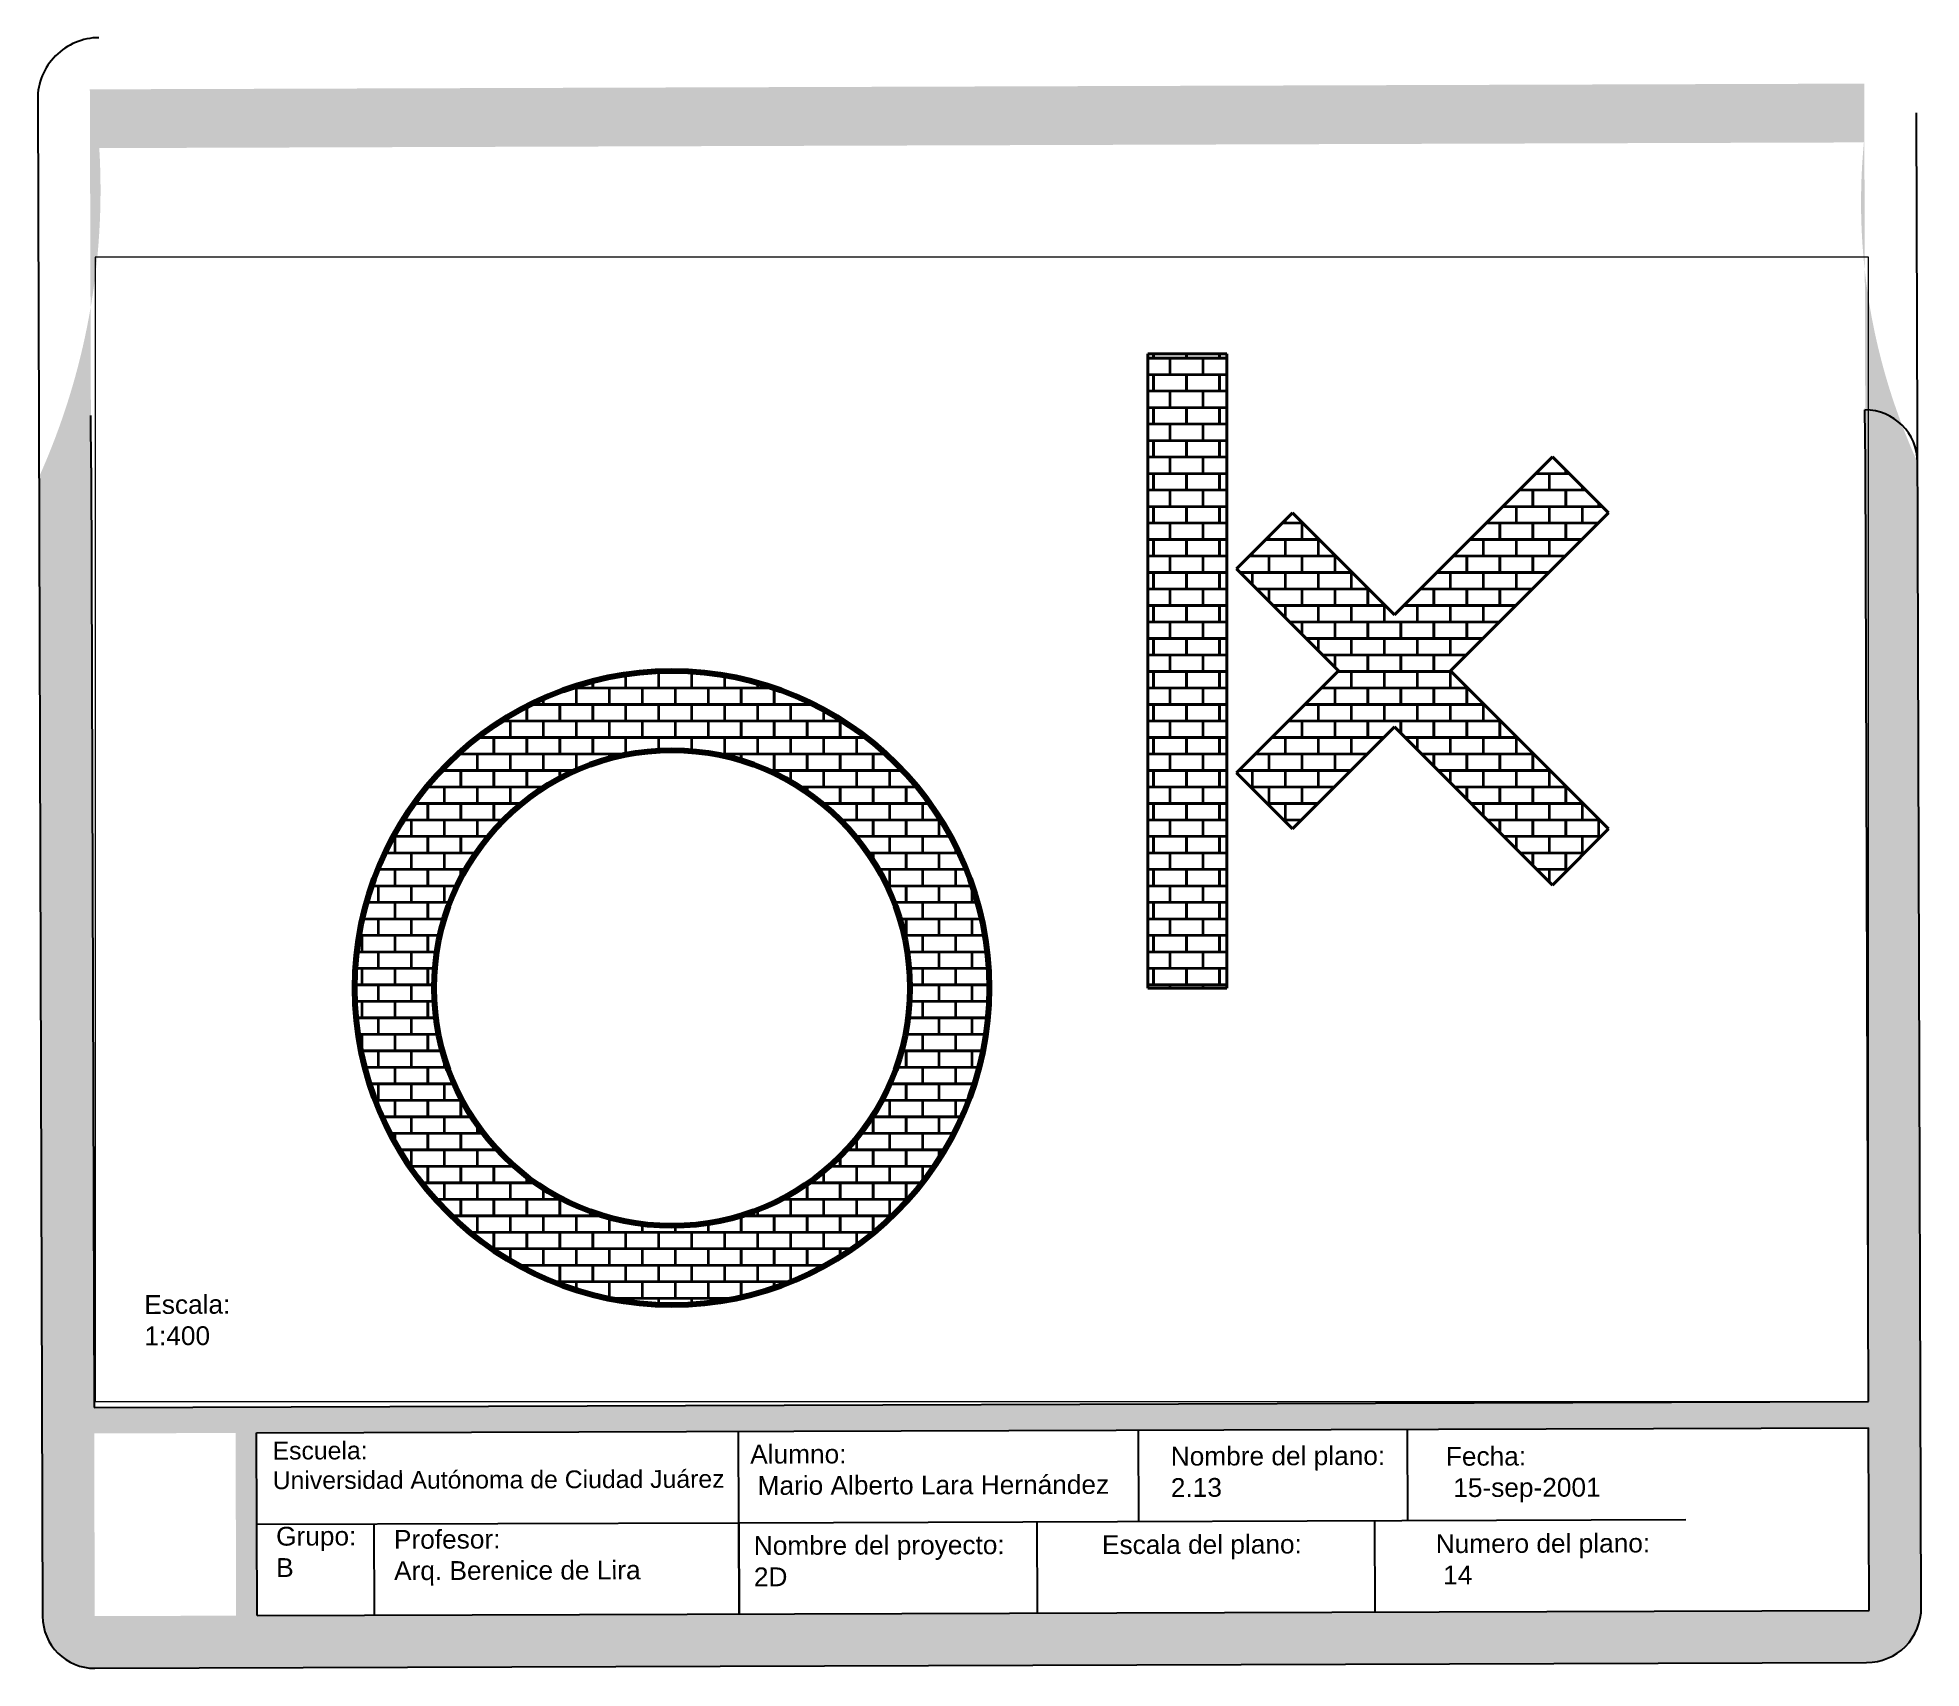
# Paper-space layout 'Layout1' of a CAD drawing. Header units: metres. Extents: x -9 to 288, y -7 to 250.
# The model-space entities are those that its viewports show. They can reach past a viewport. Long polylines and large blocks are cut down to what shows.
import ezdxf

# ---------------------------------------------------------------- set-up
doc = ezdxf.new("R2010")
doc.units = ezdxf.units.M
doc.header["$MEASUREMENT"] = 0
doc.layers.add('Layer1', color=7, linetype='Continuous', lineweight=80)
doc.layers.add('Layer2', color=7, linetype='Continuous', lineweight=40)
doc.styles.get("Standard").update_dxf_attribs({"font": 'arial.ttf'})
pattern_1 = [(0, (-24.56446037277456, -32.08032500264682), (1.04, 1.04), [2.03125, -0.04875]), (0, (-25.60446037277456, -32.03157500264682), (1.04, 1.04), [2.03125, -0.04875]), (90, (-24.56446037277456, -32.08032500264682), (-1.04, 1.04), [-1.08875, 0.9912500000000001]), (90, (-24.61321037277456, -32.08032500264682), (-1.04, 1.04), [-1.08875, 0.9912500000000001])]

msp = doc.modelspace()

# ---------------------------------------------------------------- hatches: boundary and pattern name
h = msp.add_hatch()
h.set_pattern_fill('AR-B816C', color=256, scale=0.13)
h.set_pattern_definition(pattern_1)
h.paths.add_polyline_path([(62.1955378793657, 53.49467042707059), (57.1955378793657, 53.49467042707059), (57.1955378793657, 13.4946704270706), (62.1955378793657, 13.4946704270706)])
h.paths.add_polyline_path([(66.3253322646354, 43.4648760418009), (62.78979835870265, 39.92934213586817), (69.22447006750022, 33.4946704270706), (62.78979835870264, 27.05999871827299), (66.32533226463538, 23.52446481234026), (72.76000397343299, 29.95913652113784), (82.73020958816329, 19.98893090640752), (86.26574349409603, 23.52446481234027), (76.2955378793657, 33.49467042707058), (86.26574349409603, 43.46487604180091), (82.73020958816329, 47.00040994773364), (72.76000397343297, 37.03020433300333)])
h = msp.add_hatch()
h.set_pattern_fill('AR-B816C', color=256, scale=0.13)
h.set_pattern_definition(pattern_1)
h.paths.add_polyline_path([(7.195537879365702, 13.4946704270706, 1), (47.1955378793657, 13.4946704270706, 1)])
h.paths.add_polyline_path([(42.1955378793657, 13.4946704270706, -1), (12.1955378793657, 13.4946704270706, -1)], flags=16)

# ---------------------------------------------------------------- linework, layer by layer
at = {"layer": 'Layer1'}
for radius in [20, 15]:
    msp.add_circle((27.1955378793657, 13.4946704270706), radius, dxfattribs=at)
at = {"layer": 'Layer2'}
for p, q in [((57.1955378793657, 13.4946704270706), (57.1955378793657, 53.49467042707059)), ((57.1955378793657, 53.49467042707059), (62.1955378793657, 53.49467042707059)), ((62.1955378793657, 13.4946704270706), (62.1955378793657, 53.49467042707059)), ((72.76000397343297, 37.03020433300333), (82.73020958816329, 47.00040994773364)), ((82.73020958816329, 47.00040994773364), (86.26574349409603, 43.46487604180091)), ((62.78979835870265, 39.92934213586817), (66.32533226463539, 43.46487604180089)), ((66.32533226463539, 43.46487604180091), (72.76000397343297, 37.03020433300333)), ((76.29553787936571, 33.49467042707059), (86.26574349409603, 43.46487604180091)), ((62.78979835870265, 39.92934213586817), (69.22447006750023, 33.49467042707058)), ((62.78979835870264, 27.05999871827299), (69.22447006750022, 33.49467042707059)), ((76.2955378793657, 33.49467042707058), (86.26574349409603, 23.52446481234026)), ((66.32533226463538, 23.52446481234026), (72.76000397343299, 29.95913652113785)), ((72.76000397343297, 29.95913652113785), (82.73020958816329, 19.98893090640752)), ((62.78979835870264, 27.05999871827299), (66.32533226463538, 23.52446481234026)), ((82.73020958816329, 19.98893090640752), (86.26574349409601, 23.52446481234026)), ((57.1955378793657, 13.4946704270706), (62.1955378793657, 13.4946704270706))]:
    msp.add_line(p, q, dxfattribs=at)

psp = doc.layouts.get("Layout1")

# ---------------------------------------------------------------- hatches: boundary and pattern name
at = {"true_color": 0x000000}
h = psp.add_hatch(dxfattribs=at)
h.set_pattern_fill('AR-CONC', color=18, scale=1.480988728883409, angle=0.185505943520408)
h.set_pattern_definition([(50.1855059435204, (-365.4979657047261, -33.83114041108944), (10.62549573312743, -0.8949547411372865), [1.110741546662557, -12.21815701328813]), (355.1855059435204, (-365.4979657047261, -33.83114041108944), (-2.090948253439806, 11.13316924268885), [0.8885932373300457, -9.774525610630503]), (100.6369504035204, (-364.6125077400757, -33.90571996427573), (8.534547446579507, 10.2382143866851), [0.9439850592886438, -10.38383565217508]), (46.36970594352042, (-365.5075556512752, -30.86917847797092), (15.81357757977868, -2.40013510795089), [1.666112319993835, -18.32723551993219]), (96.82114143352038, (-364.1897580001628, -31.06919023614595), (13.795456790539, 14.47132785968741), [1.415978388666881, -15.57576224571591]), (351.3696699335204, (-365.5075556512752, -30.86917847797092), (13.79545678138918, 14.47132785218526), [1.332889855995068, -14.66178843075564]), (21.1855059435204, (-364.0241771980777, -31.60487398797607), (8.859385298130386, -5.934087604903091), [1.110741546662557, -12.21815701328813]), (326.1855059435204, (-364.0241771980777, -31.60487398797607), (3.56868300361902, 10.75100105127874), [0.8885932373300455, -9.774525610630498]), (71.63695068352041, (-363.285895094994, -32.09938128511155), (12.42806819356416, 4.81691342269731), [0.9439850296688701, -10.38383565217509]), (37.68550594352041, (-365.4979657047261, -33.83114041108944), (0.164122971486457, 4.930677675900229), [0, -9.656046512319827, 0, -9.922624483518842, 0, -9.811550328852585]), (7.685505943520406, (-365.4979657047261, -33.83114041108944), (3.877097842157496, 5.853776496872344), [0, -5.657376944334623, 0, -9.433898202987317, 0, -3.739496540430608]), (327.6855059435204, (-368.8005532601528, -33.84183320149165), (7.906890175008447, -0.3084367142701125), [0, -3.702471822208523, 0, -11.55171208529059, 0, -15.32823334394328]), (317.6855059435204, (-370.2815342267127, -33.84662817476618), (8.632076160417865, 1.510499355879933), [0, -4.813213368871079, 0, -7.671521615616058, 0, -10.88526715729306])])
h.paths.add_polyline_path([(0.03966771080558829, 1.046593564438211), (22.32806504799919, 1.118756726543044), (22.23482945654996, 29.91560885408548), (-0.05356788064364082, 29.84344569198065)], flags=16)
h.paths.add_polyline_path([(25.61913386257493, 1.12941222270867), (25.5258982711257, 29.9262643502511), (279.6872813583395, 30.74916286605886), (279.7805169497888, 1.952310738516413)], flags=16)
h.paths.add_polyline_path([(-0.06688725085132319, 33.957281710201), (-0.7395515292173513, 241.7171452397668), (279.0012977097658, 242.622862413845), (279.6739619881319, 34.86299888427921)])
edge = h.paths.add_edge_path()
edge.add_arc((377.3009488599128, 223.927731087089), 98.79400064072722, 174.5233432030631, 204.5281504663481, ccw=False)
edge.add_line((278.9579265485218, 233.3566507103019), (0.7501089997534791, 232.4558970341684))
edge.add_arc((-109.2688212708927, 225.8239194449511), 110.2186379186433, -24.241999617156125, 3.4496342911588727, ccw=False)
edge.add_line((-8.769330672133037, 180.5690795487509), (-8.188004325636653, 1.019954824023898))
edge.add_arc((0.03966771080558829, 1.046593564437977), 8.227715160463092, 180.1855059435201, 270.1855059435229)
edge.add_line((0.06630645121913403, -7.181078472002479), (279.3867426066215, -6.276722469705421))
edge.add_arc((279.3587426944268, 2.371362650316176), 8.648130447571859, 270.1855059435173, 360.1855059435243)
edge.add_line((288.006827814449, 2.399362562511815), (287.4223742524523, 182.9143626673789))

# ---------------------------------------------------------------- linework, layer by layer
for p, q in [((-8.962223490324504, 240.1461774746507), (-8.18800432563603, 1.01995482402415)), ((288.006827814449, 2.399362562511815), (287.2439699722081, 238.0165140801536)), ((-0.5463845783042416, 182.0553783661335), (-0.5730233187186968, 190.2830504025742)), ((279.1944646606789, 182.9610955402117), (279.0944543070182, 191.1885300213208)), ((-0.5463845783042416, 182.0553783661335), (-0.06688725085132319, 33.957281710201)), ((279.6739619881319, 34.86299888427921), (279.1944646606789, 182.9610955402117)), ((-0.06688725085132319, 33.957281710201), (279.6739619881319, 34.86299888427921)), ((25.5258982711257, 29.9262643502511), (279.6872813583395, 30.74916286605886)), ((25.61913386257493, 1.12941222270867), (25.5258982711257, 29.9262643502511)), ((101.617792728468, 1.375473142052435), (101.5245571370187, 30.17232526959488)), ((164.6205765227824, 15.97803430440078), (164.5739587270573, 30.376460368172)), ((207.0481041600096, 16.11540194498404), (207.0014863642846, 30.51382800875525)), ((279.7805169497888, 1.952310738516413), (279.6872813583395, 30.74916286605886)), ((25.57251606685077, 15.52783828647988), (101.5711749327438, 15.77389920582365)), ((25.57251606685077, 15.52783828647988), (25.57251606685077, 15.52783828647988)), ((44.13927385888292, 1.18937489496987), (44.09265606315785, 15.58780095874109)), ((101.5711749327438, 15.77389920582365), (250.9043408509497, 16.25739531802727)), ((101.5711749327438, 15.77389920582365), (101.617792728468, 1.375473142052435)), ((148.656806652154, 1.527771395519125), (148.6101888564299, 15.92619745929034)), ((201.8913458034722, 1.700128906031633), (201.844728007748, 16.09855496980285)), ((25.61913386257493, 1.12941222270867), (279.7805169497888, 1.952310738516413)), ((0.06630645121913403, -7.181078472002479), (279.3867426066208, -6.276722469705383))]:
    psp.add_line(p, q)
for centre, radius, start, end in [((0.7251086230844521, 240.1775421576778), 9.687382888005942, 90.18550594351997, 180.1855059435204), ((279.1213306027648, 182.8874863716332), 8.301087158275793, 0.1855059435204057, 90.18550594351997), ((0.03966771080558829, 1.046593564438211), 8.227715160463443, 180.1855059435204, 270.18550594352), ((279.3587426944259, 2.371362650316645), 8.648130447572436, 270.18550594352, 0.1855059435204057)]:
    psp.add_arc(centre, radius, start, end)

# ---------------------------------------------------------------- texts
at = {"attachment_point": 1}
for s, width, heights, insert, char_height, rotation in [('{\\C30;\\c2005496;Escala:\\P1:400}', 36.97134946167738, [0], (7.844377787090252, 51.64059985921654), 2.961977457766818, 0.18550594352040806), ('{\\C30;\\c2005496;Escuela:\\PUniversidad Autónoma de Ciudad Juárez}', 83.74571969222043, [14.59510329565487], (28.0646591856239, 28.51924477396546), 2.797423154557551, 0.18550594352040803), ('{\\H0.9x;\\C30;\\c2005496;Alumno:\\P Mario Alberto Lara Hernández} ', 70.30158587963506, [0], (103.3680582192446, 28.04405063491858), 3.291086064185354, 0.18550594352040803), ('{\\H0.9x;\\C30;\\c2005496;Nombre del plano:\\P2.13}', 70.30158587963506, [0], (169.6703338187835, 27.73120629955777), 3.291086064185354, 0.18550594352040803), ('{\\H0.9x;\\C30;\\c2005496;Fecha:\\P 15-sep-2001}', 70.30158587963506, [0], (213.0461608799342, 27.71217407208553), 3.291086064185354, 0.18550594352040803), ('{\\C30;\\c2005496;Grupo:\\PB}', 36.97134946167738, [0], (28.62064976304282, 15.11676644841936), 2.961977457766818, 0.18550594352040803), ('{\\C30;\\c2005496;Profesor:\\PArq. Berenice de Lira}', 50.41548327426276, [0], (47.2032091675992, 14.6173951450199), 2.961977457766818, 0.18550594352040803), ('{\\H0.9x;\\C30;\\c2005496;Nombre del proyecto:\\P2D}', 70.30158587963506, [0], (103.9360820357624, 13.64739647271712), 3.291086064185354, 0.18550594352040803), ('{\\H0.9x;\\C30;\\c2005496;Escala del plano:}', 70.30158587963506, [0], (158.8288840973264, 13.78595397291906), 3.291086064185354, 0.18550594352040803), ('{\\H0.9x;\\C30;\\c2005496;Numero del plano:\\P 14}', 70.30158587963506, [0], (211.4493298743255, 13.94545348490827), 3.291086064185354, 0.18550594352040803)]:
    psp.add_mtext_dynamic_manual_height_columns(s, width=width, gutter_width=16.45543032092677, heights=heights, dxfattribs=dict(at, insert=insert, char_height=char_height, rotation=rotation))

# ---------------------------------------------------------------- viewports
at = {"layer": '0'}
psp.add_viewport(center=(139.8779276155547, 125.0523572777335), size=(279.5920687451544, 180.3787167869087), view_center_point=(46.73064068173086, 23.49467042207059), view_height=72.15148671476348, dxfattribs=at)

doc.saveas('drawing.dxf')
